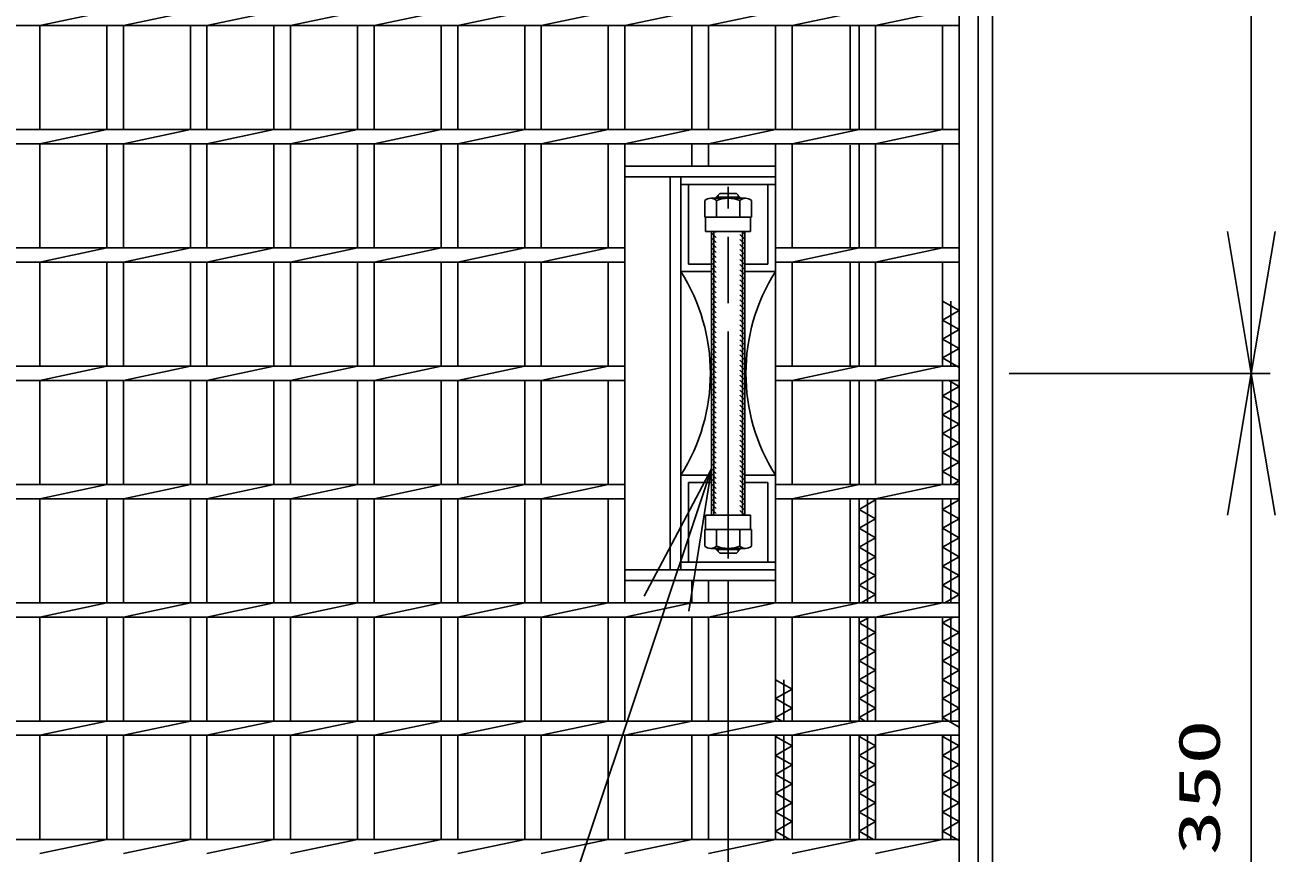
# Model space of a CAD drawing. Units: millimetres, scale not verified. Extents: x -1456 to 1389, y -1026 to 839.
# Drawn here: x -772 to -244, y -84 to 266 of the extents above; entities that cross this region are included whole.
import ezdxf
from ezdxf.enums import TextEntityAlignment as Align

# ---------------------------------------------------------------- set-up
doc = ezdxf.new("R2010")
doc.units = ezdxf.units.MM
doc.header["$LTSCALE"] = 8
doc.linetypes.add('CHAIN', pattern=[18.5, 12, -1.5, 3.5, -1.5])
doc.linetypes.add('DASHED', pattern=[7.5, 6, -1.5])
for name, color, linetype, lineweight in [('16', 3, 'Continuous', 25), ('17', 2, 'Continuous', 25), ('19', 6, 'Continuous', 25), ('22', 4, 'Continuous', 25)]:
    doc.layers.add(name, color=color, linetype=linetype, lineweight=lineweight)
doc.styles.add('ＭＳ ゴシック', font='')
doc.styles.get('ＭＳ ゴシック').set_extended_font_data('MS Gothic')

# ---------------------------------------------------------------- blocks, each defined once
blk = doc.blocks.new('open_arrow')
at = {"color": 0, "linetype": 'Continuous', "lineweight": -2}
blk.add_lwpolyline([(7.5, 1.25), (0, 0), (7.5, -1.25)], dxfattribs=at)

msp = doc.modelspace()

# ---------------------------------------------------------------- hatches: boundary and pattern name
at = {"layer": '17', "lineweight": 13}
h = msp.add_hatch(dxfattribs=at)
h.set_pattern_fill('USER', style=0, pattern_type=2)
h.set_pattern_definition([(135, (-101.425, 171.097), (-1.06066, -1.06066), [])])
h.paths.add_polyline_path([(-481.6, 58.5), (-481.6, 178.5), (-479.6, 178.5), (-479.6, 58.5)])
h = msp.add_hatch(dxfattribs=at)
h.set_pattern_fill('USER', style=0, pattern_type=2)
h.set_pattern_definition([(135, (-94.425, 171.097), (-1.06066, -1.06066), [])])
h.paths.add_polyline_path([(-469.6, 58.5), (-469.6, 178.5), (-467.6, 178.5), (-467.6, 58.5)])

# ---------------------------------------------------------------- linework, layer by layer
at = {"layer": '16'}
for p, q in [((-377, -227), (-377, 464)), ((-765.3, 265.5), (-737, 271.5)), ((-730, 265.5), (-701.7, 271.5)), ((-694.7, 265.5), (-666.4, 271.5)), ((-659.4, 265.5), (-631.1, 271.5)), ((-624.1, 265.5), (-595.8, 271.5)), ((-588.8, 265.5), (-560.5, 271.5)), ((-553.5, 265.5), (-525.2, 271.5)), ((-518.2, 265.5), (-489.9, 271.5)), ((-482.9, 265.5), (-454.6, 271.5)), ((-447.6, 265.5), (-419.3, 271.5)), ((-412.3, 265.5), (-384, 271.5)), ((-377, 265.5), (-377, 271.5)), ((-1090, 265.5), (-377, 265.5)), ((-765.3, 221.5), (-765.3, 265.5)), ((-737, 221.5), (-737, 265.5)), ((-730, 221.5), (-730, 265.5)), ((-701.7, 221.5), (-701.7, 265.5)), ((-694.7, 221.5), (-694.7, 265.5)), ((-666.4, 221.5), (-666.4, 265.5)), ((-659.4, 221.5), (-659.4, 265.5)), ((-631.1, 221.5), (-631.1, 265.5)), ((-624.1, 221.5), (-624.1, 265.5)), ((-595.8, 221.5), (-595.8, 265.5)), ((-588.8, 221.5), (-588.8, 265.5)), ((-560.5, 221.5), (-560.5, 265.5)), ((-553.5, 221.5), (-553.5, 265.5)), ((-525.2, 221.5), (-525.2, 265.5)), ((-518.2, 221.5), (-518.2, 265.5)), ((-489.9, 221.5), (-489.9, 265.5)), ((-482.9, 221.5), (-482.9, 265.5)), ((-454.6, 221.5), (-454.6, 265.5)), ((-447.6, 221.5), (-447.6, 265.5)), ((-419.3, 221.5), (-419.3, 265.5)), ((-412.3, 221.5), (-412.3, 265.5)), ((-384, 221.5), (-384, 265.5)), ((-1090, 221.5), (-377, 221.5)), ((-765.3, 215.5), (-737, 221.5)), ((-730, 215.5), (-701.7, 221.5)), ((-694.7, 215.5), (-666.4, 221.5)), ((-659.4, 215.5), (-631.1, 221.5)), ((-624.1, 215.5), (-595.8, 221.5)), ((-588.8, 215.5), (-560.5, 221.5)), ((-553.5, 215.5), (-525.2, 221.5)), ((-518.2, 215.5), (-489.9, 221.5)), ((-482.9, 215.5), (-454.6, 221.5)), ((-447.6, 215.5), (-419.3, 221.5)), ((-412.3, 215.5), (-384, 221.5)), ((-377, 215.5), (-377, 221.5)), ((-1090, 215.5), (-377, 215.5)), ((-765.3, 171.5), (-765.3, 215.5)), ((-737, 171.5), (-737, 215.5)), ((-730, 171.5), (-730, 215.5)), ((-701.7, 171.5), (-701.7, 215.5)), ((-694.7, 171.5), (-694.7, 215.5)), ((-666.4, 171.5), (-666.4, 215.5)), ((-659.4, 171.5), (-659.4, 215.5)), ((-631.1, 171.5), (-631.1, 215.5)), ((-624.1, 171.5), (-624.1, 215.5)), ((-595.8, 171.5), (-595.8, 215.5)), ((-588.8, 171.5), (-588.8, 215.5)), ((-560.5, 171.5), (-560.5, 215.5)), ((-553.5, 171.5), (-553.5, 215.5)), ((-525.2, 171.5), (-525.2, 215.5)), ((-518.2, 21.5), (-518.2, 215.5)), ((-489.9, 206), (-489.9, 215.5)), ((-482.9, 206), (-482.9, 215.5)), ((-454.6, 21.5), (-454.6, 215.5)), ((-447.6, 171.5), (-447.6, 215.5)), ((-419.3, 171.5), (-419.3, 215.5)), ((-412.3, 171.5), (-412.3, 215.5)), ((-384, 171.5), (-384, 215.5)), ((-1090, 171.5), (-518.2, 171.5)), ((-765.3, 165.5), (-737, 171.5)), ((-730, 165.5), (-701.7, 171.5)), ((-694.7, 165.5), (-666.4, 171.5)), ((-659.4, 165.5), (-631.1, 171.5)), ((-624.1, 165.5), (-595.8, 171.5)), ((-588.8, 165.5), (-560.5, 171.5)), ((-553.5, 165.5), (-525.2, 171.5)), ((-454.6, 171.5), (-377, 171.5)), ((-447.6, 165.5), (-419.3, 171.5)), ((-412.3, 165.5), (-384, 171.5)), ((-377, 165.5), (-377, 171.5)), ((-1090, 165.5), (-518.2, 165.5)), ((-765.3, 121.5), (-765.3, 165.5)), ((-737, 121.5), (-737, 165.5)), ((-730, 121.5), (-730, 165.5)), ((-701.7, 121.5), (-701.7, 165.5)), ((-694.7, 121.5), (-694.7, 165.5)), ((-666.4, 121.5), (-666.4, 165.5)), ((-659.4, 121.5), (-659.4, 165.5)), ((-631.1, 121.5), (-631.1, 165.5)), ((-624.1, 121.5), (-624.1, 165.5)), ((-595.8, 121.5), (-595.8, 165.5)), ((-588.8, 121.5), (-588.8, 165.5)), ((-560.5, 121.5), (-560.5, 165.5)), ((-553.5, 121.5), (-553.5, 165.5)), ((-525.2, 121.5), (-525.2, 165.5)), ((-454.6, 165.5), (-377, 165.5)), ((-447.6, 121.5), (-447.6, 165.5)), ((-419.3, 121.5), (-419.3, 165.5)), ((-412.3, 121.5), (-412.3, 165.5)), ((-384, 121.5), (-384, 165.5)), ((-377, 145), (-384, 149)), ((-380.5, 121.5), (-380.5, 149)), ((-384, 141), (-377, 145)), ((-377, 137), (-384, 141)), ((-384, 133), (-377, 137)), ((-377, 129), (-384, 133)), ((-384, 125), (-377, 129)), ((-1090, 121.5), (-518.2, 121.5)), ((-765.3, 115.5), (-737, 121.5)), ((-730, 115.5), (-701.7, 121.5)), ((-694.7, 115.5), (-666.4, 121.5)), ((-659.4, 115.5), (-631.1, 121.5)), ((-624.1, 115.5), (-595.8, 121.5)), ((-588.8, 115.5), (-560.5, 121.5)), ((-553.5, 115.5), (-525.2, 121.5)), ((-454.6, 121.5), (-377, 121.5)), ((-447.6, 115.5), (-419.3, 121.5)), ((-412.3, 115.5), (-384, 121.5)), ((-377, 121), (-384, 125)), ((-377, 115.5), (-377, 121.5)), ((-1090, 115.5), (-518.2, 115.5)), ((-765.3, 71.5), (-765.3, 115.5)), ((-737, 71.5), (-737, 115.5)), ((-730, 71.5), (-730, 115.5)), ((-701.7, 71.5), (-701.7, 115.5)), ((-694.7, 71.5), (-694.7, 115.5)), ((-666.4, 71.5), (-666.4, 115.5)), ((-659.4, 71.5), (-659.4, 115.5)), ((-631.1, 71.5), (-631.1, 115.5)), ((-624.1, 71.5), (-624.1, 115.5)), ((-595.8, 71.5), (-595.8, 115.5)), ((-588.8, 71.5), (-588.8, 115.5)), ((-560.5, 71.5), (-560.5, 115.5)), ((-553.5, 71.5), (-553.5, 115.5)), ((-525.2, 71.5), (-525.2, 115.5)), ((-454.6, 115.5), (-377, 115.5)), ((-447.6, 71.5), (-447.6, 115.5)), ((-419.3, 71.5), (-419.3, 115.5)), ((-412.3, 71.5), (-412.3, 115.5)), ((-384, 71.5), (-384, 115.5)), ((-384, 109), (-377, 113)), ((-377, 113), (-381.375, 115.5)), ((-380.5, 71.5), (-380.5, 115.5)), ((-377, 105), (-384, 109)), ((-384, 101), (-377, 105)), ((-377, 97), (-384, 101)), ((-384, 93), (-377, 97)), ((-377, 89), (-384, 93)), ((-384, 85), (-377, 89)), ((-377, 81), (-384, 85)), ((-384, 77), (-377, 81)), ((-377, 73), (-384, 77)), ((-1090, 71.5), (-518.2, 71.5)), ((-765.3, 65.5), (-737, 71.5)), ((-730, 65.5), (-701.7, 71.5)), ((-694.7, 65.5), (-666.4, 71.5)), ((-659.4, 65.5), (-631.1, 71.5)), ((-624.1, 65.5), (-595.8, 71.5)), ((-588.8, 65.5), (-560.5, 71.5)), ((-553.5, 65.5), (-525.2, 71.5)), ((-454.6, 71.5), (-377, 71.5)), ((-447.6, 65.5), (-419.3, 71.5)), ((-412.3, 65.5), (-384, 71.5)), ((-379.625, 71.5), (-377, 73)), ((-377, 65.5), (-377, 71.5)), ((-1090, 65.5), (-518.2, 65.5)), ((-765.3, 21.5), (-765.3, 65.5)), ((-737, 21.5), (-737, 65.5)), ((-730, 21.5), (-730, 65.5)), ((-701.7, 21.5), (-701.7, 65.5)), ((-694.7, 21.5), (-694.7, 65.5)), ((-666.4, 21.5), (-666.4, 65.5)), ((-659.4, 21.5), (-659.4, 65.5)), ((-631.1, 21.5), (-631.1, 65.5)), ((-624.1, 21.5), (-624.1, 65.5)), ((-595.8, 21.5), (-595.8, 65.5)), ((-588.8, 21.5), (-588.8, 65.5)), ((-560.5, 21.5), (-560.5, 65.5)), ((-553.5, 21.5), (-553.5, 65.5)), ((-525.2, 21.5), (-525.2, 65.5)), ((-454.6, 65.5), (-377, 65.5)), ((-447.6, 21.5), (-447.6, 65.5)), ((-419.3, 21.5), (-419.3, 65.5)), ((-419.3, 61), (-412.3, 65)), ((-415.8, 21.5), (-415.8, 65.5)), ((-412.3, 65), (-413.175, 65.5)), ((-412.3, 21.5), (-412.3, 65.5)), ((-384, 21.5), (-384, 65.5)), ((-384, 61), (-377, 65)), ((-380.5, 21.5), (-380.5, 65.5)), ((-377, 65), (-377.875, 65.5)), ((-412.3, 57), (-419.3, 61)), ((-377, 57), (-384, 61)), ((-419.3, 53), (-412.3, 57)), ((-412.3, 49), (-419.3, 53)), ((-384, 53), (-377, 57)), ((-377, 49), (-384, 53)), ((-419.3, 45), (-412.3, 49)), ((-384, 45), (-377, 49)), ((-412.3, 41), (-419.3, 45)), ((-377, 41), (-384, 45)), ((-419.3, 37), (-412.3, 41)), ((-412.3, 33), (-419.3, 37)), ((-384, 37), (-377, 41)), ((-377, 33), (-384, 37)), ((-419.3, 29), (-412.3, 33)), ((-384, 29), (-377, 33)), ((-489.9, 21.5), (-489.9, 31)), ((-482.9, 21.5), (-482.9, 31)), ((-412.3, 25), (-419.3, 29)), ((-377, 25), (-384, 29)), ((-1090, 21.5), (-377, 21.5)), ((-765.3, 15.5), (-737, 21.5)), ((-730, 15.5), (-701.7, 21.5)), ((-694.7, 15.5), (-666.4, 21.5)), ((-659.4, 15.5), (-631.1, 21.5)), ((-624.1, 15.5), (-595.8, 21.5)), ((-588.8, 15.5), (-560.5, 21.5)), ((-553.5, 15.5), (-525.2, 21.5)), ((-518.2, 15.5), (-489.9, 21.5)), ((-482.9, 15.5), (-454.6, 21.5)), ((-447.6, 15.5), (-419.3, 21.5)), ((-418.425, 21.5), (-412.3, 25)), ((-412.3, 15.5), (-384, 21.5)), ((-383.125, 21.5), (-377, 25)), ((-377, 15.5), (-377, 21.5)), ((-1090, 15.5), (-377, 15.5)), ((-765.3, -28.5), (-765.3, 15.5)), ((-737, -28.5), (-737, 15.5)), ((-730, -28.5), (-730, 15.5)), ((-701.7, -28.5), (-701.7, 15.5)), ((-694.7, -28.5), (-694.7, 15.5)), ((-666.4, -28.5), (-666.4, 15.5)), ((-659.4, -28.5), (-659.4, 15.5)), ((-631.1, -28.5), (-631.1, 15.5)), ((-624.1, -28.5), (-624.1, 15.5)), ((-595.8, -28.5), (-595.8, 15.5)), ((-588.8, -28.5), (-588.8, 15.5)), ((-560.5, -28.5), (-560.5, 15.5)), ((-553.5, -28.5), (-553.5, 15.5)), ((-525.2, -28.5), (-525.2, 15.5)), ((-518.2, -28.5), (-518.2, 15.5)), ((-489.9, -28.5), (-489.9, 15.5)), ((-482.9, -28.5), (-482.9, 15.5)), ((-454.6, -28.5), (-454.6, 15.5)), ((-447.6, -28.5), (-447.6, 15.5)), ((-419.3, -28.5), (-419.3, 15.5)), ((-419.3, 13), (-414.925, 15.5)), ((-412.3, 9), (-419.3, 13)), ((-415.8, -28.5), (-415.8, 15.5)), ((-412.3, -28.5), (-412.3, 15.5)), ((-384, -28.5), (-384, 15.5)), ((-384, 13), (-379.625, 15.5)), ((-377, 9), (-384, 13)), ((-380.5, -28.5), (-380.5, 15.5)), ((-419.3, 5), (-412.3, 9)), ((-384, 5), (-377, 9)), ((-412.3, 1), (-419.3, 5)), ((-419.3, -3), (-412.3, 1)), ((-377, 1), (-384, 5)), ((-384, -3), (-377, 1)), ((-412.3, -7), (-419.3, -3)), ((-377, -7), (-384, -3)), ((-419.3, -11), (-412.3, -7)), ((-384, -11), (-377, -7)), ((-447.6, -15), (-454.6, -11)), ((-454.6, -19), (-447.6, -15)), ((-451.1, -28.5), (-451.1, -11)), ((-412.3, -15), (-419.3, -11)), ((-419.3, -19), (-412.3, -15)), ((-377, -15), (-384, -11)), ((-384, -19), (-377, -15)), ((-447.6, -23), (-454.6, -19)), ((-412.3, -23), (-419.3, -19)), ((-377, -23), (-384, -19)), ((-454.6, -27), (-447.6, -23)), ((-419.3, -27), (-412.3, -23)), ((-384, -27), (-377, -23)), ((-1090, -28.5), (-377, -28.5)), ((-765.3, -34.5), (-737, -28.5)), ((-730, -34.5), (-701.7, -28.5)), ((-694.7, -34.5), (-666.4, -28.5)), ((-659.4, -34.5), (-631.1, -28.5)), ((-624.1, -34.5), (-595.8, -28.5)), ((-588.8, -34.5), (-560.5, -28.5)), ((-553.5, -34.5), (-525.2, -28.5)), ((-518.2, -34.5), (-489.9, -28.5)), ((-482.9, -34.5), (-454.6, -28.5)), ((-451.975, -28.5), (-454.6, -27)), ((-447.6, -34.5), (-419.3, -28.5)), ((-416.675, -28.5), (-419.3, -27)), ((-412.3, -34.5), (-384, -28.5)), ((-377, -31), (-384, -27)), ((-377, -34.5), (-377, -28.5)), ((-1090, -34.5), (-377, -34.5)), ((-765.3, -78.5), (-765.3, -34.5)), ((-737, -78.5), (-737, -34.5)), ((-730, -78.5), (-730, -34.5)), ((-701.7, -78.5), (-701.7, -34.5)), ((-694.7, -78.5), (-694.7, -34.5)), ((-666.4, -78.5), (-666.4, -34.5)), ((-659.4, -78.5), (-659.4, -34.5)), ((-631.1, -78.5), (-631.1, -34.5)), ((-624.1, -78.5), (-624.1, -34.5)), ((-595.8, -78.5), (-595.8, -34.5)), ((-588.8, -78.5), (-588.8, -34.5)), ((-560.5, -78.5), (-560.5, -34.5)), ((-553.5, -78.5), (-553.5, -34.5)), ((-525.2, -78.5), (-525.2, -34.5)), ((-518.2, -78.5), (-518.2, -34.5)), ((-489.9, -78.5), (-489.9, -34.5)), ((-482.9, -78.5), (-482.9, -34.5)), ((-454.6, -78.5), (-454.6, -34.5)), ((-454.6, -35), (-453.725, -34.5)), ((-447.6, -39), (-454.6, -35)), ((-451.1, -78.5), (-451.1, -34.5)), ((-447.6, -78.5), (-447.6, -34.5)), ((-419.3, -78.5), (-419.3, -34.5)), ((-419.3, -35), (-418.425, -34.5)), ((-412.3, -39), (-419.3, -35)), ((-415.8, -78.5), (-415.8, -34.5)), ((-412.3, -78.5), (-412.3, -34.5)), ((-384, -78.5), (-384, -34.5)), ((-384, -35), (-383.125, -34.5)), ((-377, -39), (-384, -35)), ((-380.5, -78.5), (-380.5, -34.5)), ((-454.6, -43), (-447.6, -39)), ((-419.3, -43), (-412.3, -39)), ((-384, -43), (-377, -39)), ((-447.6, -47), (-454.6, -43)), ((-454.6, -51), (-447.6, -47)), ((-412.3, -47), (-419.3, -43)), ((-419.3, -51), (-412.3, -47)), ((-377, -47), (-384, -43)), ((-384, -51), (-377, -47)), ((-447.6, -55), (-454.6, -51)), ((-412.3, -55), (-419.3, -51)), ((-377, -55), (-384, -51)), ((-454.6, -59), (-447.6, -55)), ((-419.3, -59), (-412.3, -55)), ((-384, -59), (-377, -55)), ((-447.6, -63), (-454.6, -59)), ((-454.6, -67), (-447.6, -63)), ((-412.3, -63), (-419.3, -59)), ((-419.3, -67), (-412.3, -63)), ((-377, -63), (-384, -59)), ((-384, -67), (-377, -63)), ((-447.6, -71), (-454.6, -67)), ((-412.3, -71), (-419.3, -67)), ((-377, -71), (-384, -67)), ((-454.6, -75), (-447.6, -71)), ((-419.3, -75), (-412.3, -71)), ((-384, -75), (-377, -71)), ((-1090, -78.5), (-377, -78.5)), ((-765.3, -84.5), (-737, -78.5)), ((-730, -84.5), (-701.7, -78.5)), ((-694.7, -84.5), (-666.4, -78.5)), ((-659.4, -84.5), (-631.1, -78.5)), ((-624.1, -84.5), (-595.8, -78.5)), ((-588.8, -84.5), (-560.5, -78.5)), ((-553.5, -84.5), (-525.2, -78.5)), ((-518.2, -84.5), (-489.9, -78.5)), ((-482.9, -84.5), (-454.6, -78.5)), ((-448.475, -78.5), (-454.6, -75)), ((-447.6, -84.5), (-419.3, -78.5)), ((-413.175, -78.5), (-419.3, -75)), ((-412.3, -84.5), (-384, -78.5)), ((-377, -79), (-384, -75)), ((-377, -84.5), (-377, -78.5))]:
    msp.add_line(p, q, dxfattribs=at)
at = {"layer": '17', "color": 3}
for p, q in [((-454.6, 206), (-518.2, 206)), ((-454.6, 201.5), (-518.2, 201.5)), ((-499.1, 201.5), (-499.1, 35.5)), ((-494.6, 201.5), (-494.6, 35.5)), ((-454.6, 161.5), (-454.6, 201.5)), ((-454.6, 198.3), (-494.6, 198.3)), ((-454.6, 35.5), (-454.6, 75.5)), ((-494.6, 38.7), (-454.6, 38.7)), ((-454.6, 35.5), (-518.2, 35.5)), ((-454.6, 31), (-518.2, 31))]:
    msp.add_line(p, q, dxfattribs=at)
at = {"layer": '17', "color": 3, "linetype": 'DASHED'}
for p, q in [((-491.4, 198.3), (-491.4, 164.7)), ((-457.8, 198.3), (-457.8, 164.7)), ((-491.4, 164.7), (-481.6, 164.7)), ((-467.6, 164.7), (-457.8, 164.7)), ((-494.6, 161.5), (-481.6, 161.5)), ((-467.6, 161.5), (-454.6, 161.5)), ((-494.6, 75.5), (-481.6, 75.5)), ((-467.6, 75.5), (-454.6, 75.5)), ((-491.4, 38.7), (-491.4, 72.3)), ((-491.4, 72.3), (-481.6, 72.3)), ((-467.6, 72.3), (-457.8, 72.3)), ((-457.8, 38.7), (-457.8, 72.3))]:
    msp.add_line(p, q, dxfattribs=at)
at = {"layer": '17', "color": 33, "linetype": 'CHAIN'}
msp.add_line((-474.6, 40.219), (-474.6, 197.382), dxfattribs=at)
at = {"layer": '17'}
for p, q in [((-484.415, 184.5), (-484.415, 191.596)), ((-481.961, 192.5), (-467.239, 192.5)), ((-479.6, 193), (-478.1, 194.5)), ((-479.6, 192.5), (-479.6, 193)), ((-479.6, 193), (-469.6, 193)), ((-479.507, 191.596), (-479.507, 184.5)), ((-478.788, 192.5), (-478.788, 193.812)), ((-478.1, 194.5), (-471.1, 194.5)), ((-469.6, 193), (-471.1, 194.5)), ((-470.412, 192.5), (-470.412, 193.812)), ((-469.692, 184.5), (-469.692, 191.596)), ((-469.6, 192.5), (-469.6, 193)), ((-464.785, 184.5), (-464.785, 191.596)), ((-484.415, 184.5), (-464.785, 184.5)), ((-484.1, 184.5), (-465.1, 184.5)), ((-484.1, 184.5), (-484.1, 178.5)), ((-465.1, 184.5), (-465.1, 178.5)), ((-484.1, 178.5), (-465.1, 178.5)), ((-480.6, 58.5), (-480.6, 178.5)), ((-468.6, 178.5), (-468.6, 58.5)), ((-484.1, 58.5), (-465.1, 58.5)), ((-484.1, 52.5), (-484.1, 58.5)), ((-465.1, 52.5), (-465.1, 58.5)), ((-484.415, 52.5), (-484.415, 45.404)), ((-484.415, 52.5), (-464.785, 52.5)), ((-484.1, 52.5), (-465.1, 52.5)), ((-479.507, 45.404), (-479.507, 52.5)), ((-469.692, 52.5), (-469.692, 45.404)), ((-464.785, 52.5), (-464.785, 45.404)), ((-481.961, 44.5), (-467.239, 44.5)), ((-479.6, 44.5), (-479.6, 44)), ((-479.6, 44), (-469.6, 44)), ((-479.6, 44), (-478.1, 42.5)), ((-478.788, 44.5), (-478.788, 43.188)), ((-478.1, 42.5), (-471.1, 42.5)), ((-469.6, 44), (-471.1, 42.5)), ((-470.412, 44.5), (-470.412, 43.188)), ((-469.6, 44.5), (-469.6, 44))]:
    msp.add_line(p, q, dxfattribs=at)
at = {"layer": '17', "color": 7}
for p, q in [((-481.6, 58.5), (-481.6, 178.5)), ((-467.6, 178.5), (-467.6, 58.5))]:
    msp.add_line(p, q, dxfattribs=at)
at = {"layer": '17'}
for centre, radius, start, end in [((-481.961, 188.716), 3.784, 49.5701, 130.4299), ((-474.6, 178.721), 13.779, 69.13594, 110.86406), ((-467.239, 188.716), 3.784, 49.5701, 130.4299), ((-481.961, 48.284), 3.784, 229.5701, 310.4299), ((-474.6, 58.279), 13.779, 249.13594, 290.86406), ((-467.239, 48.284), 3.784, 229.5701, 310.4299)]:
    msp.add_arc(centre, radius, start, end, dxfattribs=at)
at = {"layer": '17', "color": 3}
for centre, start, end in [((-562.31, 118.5), 327.58195, 32.41805), ((-386.89, 118.5), 147.58195, 212.41805)]:
    msp.add_arc(centre, 80.21, start, end, dxfattribs=at)
at = {"layer": '19'}
for p, q in [((-363, -241.5), (-363, 478.5)), ((-369, -235.5), (-369, 472.5)), ((-423, 222), (-423, 265.5)), ((-423, 171.5), (-423, 215)), ((-423, 122), (-423, 165.5)), ((-423, 71.5), (-423, 115)), ((-423, 22), (-423, 65.5)), ((-423, -28.5), (-423, 15)), ((-423, -78), (-423, -34.5))]:
    msp.add_line(p, q, dxfattribs=at)
at = {"layer": '22'}
for p, q in [((-253.643, 118.5), (-253.643, 468.5)), ((-355.907, 118.5), (-245.643, 118.5)), ((-355.907, 118.5), (-245.643, 118.5)), ((-253.643, -231.5), (-253.643, 118.5)), ((-474.6, 30.7), (-474.6, -339.08))]:
    msp.add_line(p, q, dxfattribs=at)
msp.add_lwpolyline([(-481.6, 78.074), (-620.413, -337.911), (-770.813, -337.911)], dxfattribs=at)

# ---------------------------------------------------------------- block references
at = {"layer": '22', "xscale": 8, "yscale": 8}
for p, rotation in [((-253.643, 118.5), 90), ((-253.643, 118.5), 270), ((-481.6, 78.074), 251.5)]:
    msp.add_blockref('open_arrow', p, dxfattribs=dict(at, rotation=rotation))

# ---------------------------------------------------------------- texts
at = {"layer": '22', "style": 'ＭＳ ゴシック', "width": 1.6}
msp.add_text('350', height=17.6, rotation=90, dxfattribs=at).set_placement((-261.643, -56.5), align=Align.BOTTOM_CENTER)

doc.saveas('drawing.dxf')
